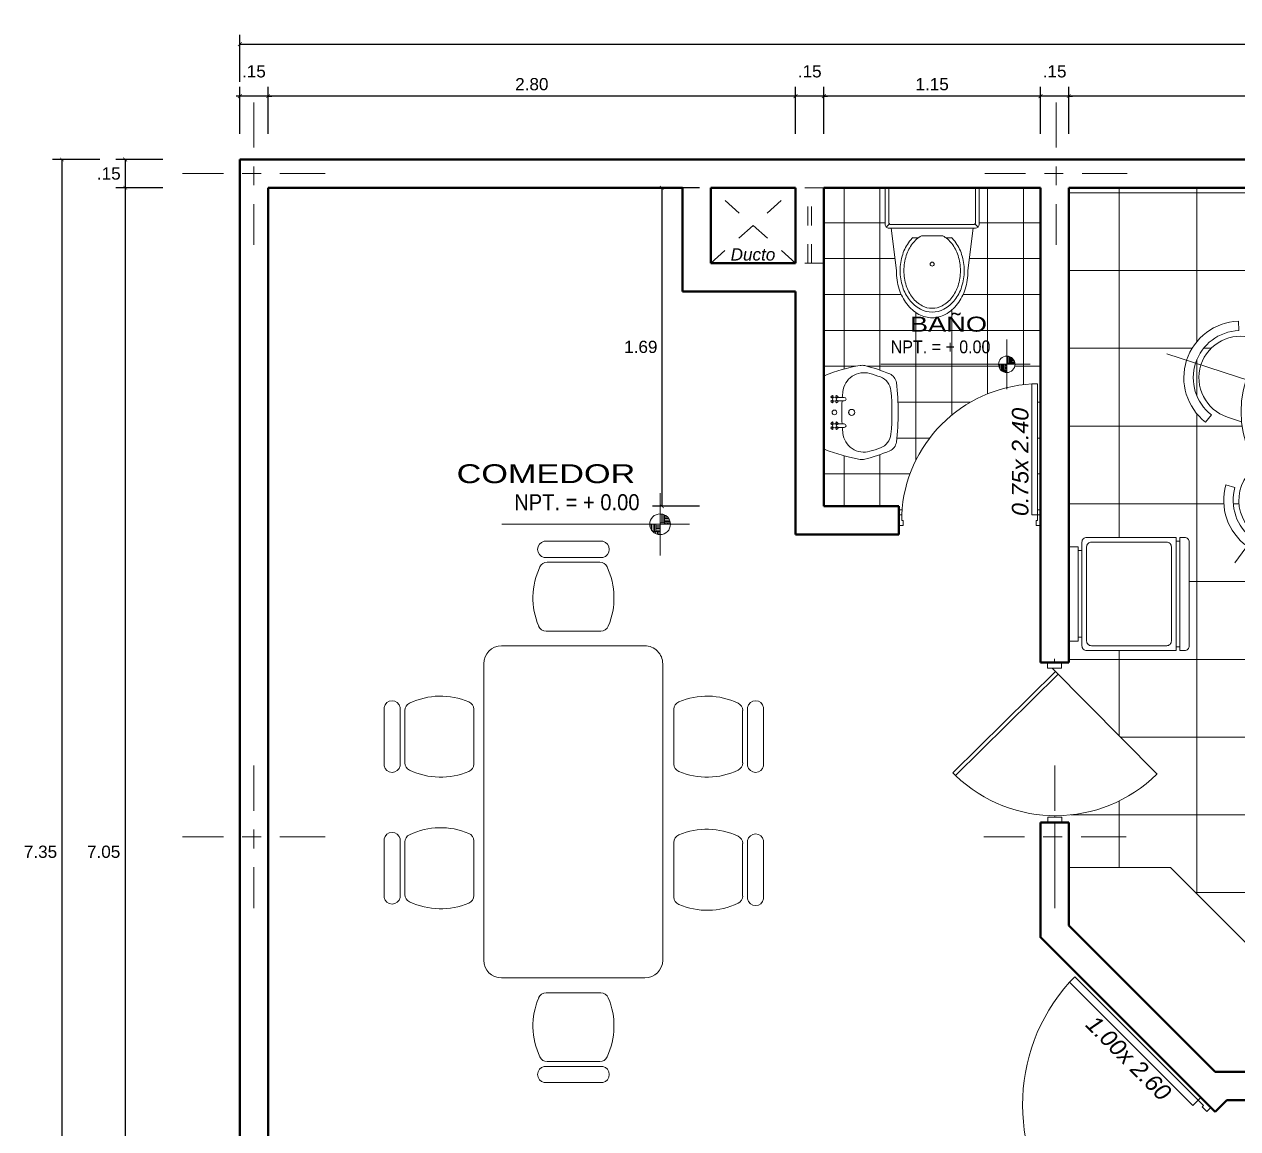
# Model space of a CAD drawing. Header units: millimetres. Extents: x 2033 to 2295, y 1536 to 1691.
# Drawn here: x 2077.12 to 2083.56, y 1559.92 to 1565.78 of the extents above; entities that cross this region are included whole.
import ezdxf

# ---------------------------------------------------------------- set-up
doc = ezdxf.new("R2010")
doc.units = ezdxf.units.MM
for name, pattern in [('ACAD_ISO02W100', [15, 12, -3]), ('ACAD_ISO10W100', [18, 12, -3, 0, -3]), ('HIDDEN2', [4.7625, 3.175, -1.5875])]:
    doc.linetypes.add(name, pattern=pattern)
doc.layers.get('Defpoints').update_dxf_attribs({"color": 164})
for name, color, linetype, lineweight in [('CARPINTERIA', 21, 'Continuous', 18), ('Muebles', 33, 'Continuous', 9), ('MUEBLES-PUERTAS', 21, 'Continuous', 9), ('muroalto', 12, 'Continuous', 50), ('PISOS', 252, 'Continuous', 0), ('PROYECCIONES', 127, 'HIDDEN2', 5), ('PYV', 30, 'Continuous', 13), ('SANITARIO', 161, 'Continuous', 5), ('TEXTOS', 7, 'Continuous', 5), ('texturasde piso', 252, 'Continuous', 0), ('UNO', 254, 'Continuous', 9), ('ventana-puerta', 2, 'Continuous', 5)]:
    doc.layers.add(name, color=color, linetype=linetype, lineweight=lineweight)
doc.layers.add('COTA', color=1, linetype='Continuous')
doc.styles.add('ARDELG', font='arial.ttf', dxfattribs={"width": 0.9, "height": 0.1})
doc.styles.add('ARIAL', font='arial.ttf', dxfattribs={"width": 1.3, "height": 0.1})
doc.styles.get("Standard").update_dxf_attribs({"font": 'arial.ttf'})
doc.dimstyles.new('Aritek', dxfattribs={"dimtxt": 0.065, "dimasz": 0.02, "dimexe": 0.05, "dimexo": 0.15, "dimgap": 0.03, "dimtad": 2, "dimtih": 1, "dimtoh": 1, "dimzin": 4, "dimdsep": 46, "dimtxsty": 'Standard', "dimblk": 'ARCHTICK', "dimcen": 0.1, "dimclrt": 7, "dimadec": 0, "dimazin": 0, "dimtfac": 1, "dimtmove": 2, "dimatfit": 1, "dimldrblk": 'DOTSMALL', "dimfxl": 0.2, "dimfxlon": 1, "dimarcsym": 0})

# ---------------------------------------------------------------- blocks, each defined once
blk = doc.blocks.new('puerta cocina')
at = {"layer": 'ventana-puerta', "lineweight": 9}
for p, q in [((0, -0.0375), (-0.02, -0.0375)), ((0.83, -0.0377), (0.8228, -0.0378)), ((0.86, -0.0375), (0.88, -0.0375))]:
    blk.add_line(p, q, dxfattribs=at)
at = {"layer": 'ventana-puerta', "lineweight": 9, "ltscale": 0.006}
blk.add_line((0.0311, -0.0261), (0.6016, -0.587), dxfattribs=at)
at = {"layer": 'ventana-puerta', "lineweight": 9}
for points in [[(0.6054, 0.4961), (0.5912, 0.5101), (0.0478, -0.0425), (0.0621, -0.0566), (0.6054, 0.4961)], [(0, -0.075), (0, 0), (0.03, 0), (0.03, -0.05), (0.03, -0.05), (0.03, -0.075)], [(0.86, -0.075), (0.86, 0), (0.83, 0), (0.83, -0.05), (0.83, -0.05), (0.83, -0.075)]]:
    blk.add_lwpolyline(points, close=True, dxfattribs=at)
blk.add_arc((0.0474, -0.0424), 0.7755, 315.50244, 43.97639, dxfattribs=at)
blk = doc.blocks.new('P')
at = {"linetype": 'Continuous'}
for p, q in [((0.06, 1), (0.02, 1)), ((0.02, 0.075), (0.02, 1)), ((0.06, 1), (0.06, 0.075)), ((0, 0), (0, 0.075)), ((0, 0.075), (0.02, 0.075)), ((0.06, 0.075), (0.02, 0.075)), ((0.02, 0.075), (0.02, 0.035)), ((0.98, 0.075), (0.98, 0.035)), ((1, 0.075), (0.98, 0.075)), ((1, 0), (1, 0.075)), ((0.03, 0), (0, 0)), ((0.02, 0.035), (0.03, 0.035)), ((0.03, 0.035), (0.03, 0)), ((0.97, 0.035), (0.97, 0)), ((0.98, 0.035), (0.97, 0.035)), ((0.97, 0), (1, 0))]:
    blk.add_line(p, q, dxfattribs=at)
blk.add_arc((0.0086, 0.0289), 0.9725, 2.71991, 86.96955, dxfattribs=at)
blk = doc.blocks.new('waterdwe')
at = {"layer": 'SANITARIO'}
for p, q in [((2478.0137, 1647.2625), (2478.0137, 1647.7625)), ((2478.0137, 1647.7625), (2478.2087, 1647.7625)), ((2478.2228, 1647.7566), (2478.2057, 1647.7396)), ((2478.0137, 1647.7425), (2478.1987, 1647.7425)), ((2478.2087, 1647.7325), (2478.2087, 1647.2925)), ((2478.2287, 1647.7425), (2478.2287, 1647.2825)), ((2478.2287, 1647.7306), (2478.4537, 1647.7025)), ((2478.2787, 1647.6153), (2478.2787, 1647.5843)), ((2478.2687, 1647.5687), (2478.2687, 1647.4563)), ((2478.2787, 1647.4407), (2478.2787, 1647.4097)), ((2478.2287, 1647.2944), (2478.4537, 1647.3225)), ((2478.1987, 1647.2825), (2478.0137, 1647.2825)), ((2478.2087, 1647.2625), (2478.0137, 1647.2625)), ((2478.2228, 1647.2684), (2478.2057, 1647.2854))]:
    blk.add_line(p, q, dxfattribs=at)
blk.add_circle((2478.4192, 1647.5125), 0.0107, dxfattribs=at)
for centre, radius, start, end in [((2478.2087, 1647.7425), 0.02, 360, 90), ((2478.1987, 1647.7325), 0.01, 360, 90), ((2478.4537, 1647.3987), 0.2838, 90, 107.74852), ((2478.4537, 1647.3746), 0.3279, 72.52588, 90), ((2478.4537, 1647.3987), 0.2838, 72.25148, 90), ((2478.475, 1647.4423), 0.257, 52.76517, 72.52588), ((2478.4084, 1647.49), 0.1604, 127.69424, 150.59746), ((2478.4084, 1647.49), 0.1804, 127.69424, 135.98708), ((2478.4358, 1647.4545), 0.2252, 107.74852, 127.69424), ((2478.4358, 1647.4545), 0.2052, 107.74852, 127.69424), ((2478.4537, 1647.3987), 0.2638, 90, 107.74852), ((2478.4537, 1647.3987), 0.2638, 72.25148, 90), ((2478.4715, 1647.4545), 0.2052, 52.30576, 72.25148), ((2478.4715, 1647.4545), 0.2252, 52.30576, 72.25148), ((2478.4989, 1647.49), 0.1604, 28.19314, 52.30576), ((2478.4989, 1647.49), 0.1804, 28.19314, 52.30576), ((2478.5076, 1647.4852), 0.203, 28.59117, 52.76517), ((2478.541, 1647.5125), 0.1127, 360, 28.19314), ((2478.541, 1647.5125), 0.1327, 360, 28.19314), ((2478.5577, 1647.5125), 0.146, 360, 28.59117), ((2478.541, 1647.5125), 0.1127, 331.80686, 360), ((2478.541, 1647.5125), 0.1327, 331.80686, 360), ((2478.5577, 1647.5125), 0.146, 331.40883, 360), ((2478.4084, 1647.535), 0.1604, 209.40254, 232.30576), ((2478.4989, 1647.535), 0.1604, 307.69424, 331.80686), ((2478.4989, 1647.535), 0.1804, 307.69424, 331.80686), ((2478.5076, 1647.5398), 0.203, 307.23483, 331.40883), ((2478.4084, 1647.535), 0.1804, 224.01292, 232.30576), ((2478.4358, 1647.5705), 0.2252, 232.30576, 252.25148), ((2478.4358, 1647.5705), 0.2052, 232.30576, 252.25148), ((2478.4537, 1647.6263), 0.2638, 252.25148, 270), ((2478.4537, 1647.6263), 0.2638, 270, 287.74852), ((2478.4715, 1647.5705), 0.2052, 287.74852, 307.69424), ((2478.4715, 1647.5705), 0.2252, 287.74852, 307.69424), ((2478.475, 1647.5827), 0.257, 287.47412, 307.23483), ((2478.1987, 1647.2925), 0.01, 270, 360), ((2478.4537, 1647.6263), 0.2838, 252.25148, 270), ((2478.4537, 1647.6263), 0.2838, 270, 287.74852), ((2478.4537, 1647.6504), 0.3279, 270, 287.47412), ((2478.2087, 1647.2825), 0.02, 270, 360)]:
    blk.add_arc(centre, radius, start, end, dxfattribs=at)
blk = doc.blocks.new('A$C493C44AB')
at = {"layer": 'SANITARIO'}
for p, q in [((0.17, 0.3198), (0.17, 0.2963)), ((0.1888, 0.2976), (0.1888, 0.3198)), ((0.3111, 0.3198), (0.3111, 0.2976)), ((0.3299, 0.2963), (0.3299, 0.3198))]:
    blk.add_line(p, q, dxfattribs=at)
for points in [[(0.4082, 0.0095, 0.268711), (0.4543, 0.0446, 0.03809), (0.4982, 0.177, 0.103744), (0.4991, 0.2022, 0.053168), (0.4461, 0.3892, 0.306147), (0.4382, 0.3945), (0.0617, 0.3945, 0.306147), (0.0539, 0.3892, 0.053168), (0.0008, 0.2022, 0.103744), (0.0018, 0.177, 0.03809), (0.0456, 0.0446, 0.268711), (0.0918, 0.0095, 0.062558)], [(0.174, 0.329), (0.1695, 0.3245, 0.056579), (0.1728, 0.3226), (0.1685, 0.3183, -0.141407), (0.1596, 0.3272), (0.1639, 0.3315, 0.056579), (0.1658, 0.3282), (0.1703, 0.3327, -0.274973), (0.1703, 0.3435), (0.1658, 0.348, 0.056579), (0.1639, 0.3447), (0.1596, 0.349, -0.141407), (0.1685, 0.3579), (0.1728, 0.3536, 0.056579), (0.1695, 0.3517), (0.174, 0.3472, -0.274973), (0.1848, 0.3472), (0.1894, 0.3517, 0.056579), (0.1861, 0.3536), (0.1904, 0.3579, -0.141407), (0.1992, 0.349), (0.1949, 0.3447, 0.056579), (0.193, 0.348), (0.1885, 0.3435, -0.274973), (0.1885, 0.3327), (0.193, 0.3282, 0.056579), (0.1949, 0.3315), (0.1992, 0.3272, -0.141407), (0.1904, 0.3183), (0.1861, 0.3226, 0.056579), (0.1894, 0.3245), (0.1848, 0.329, -0.274973)], [(0.3296, 0.3435), (0.3341, 0.348, -0.056579), (0.336, 0.3447), (0.3403, 0.349, 0.141407), (0.3314, 0.3579), (0.3271, 0.3536, -0.056579), (0.3304, 0.3517), (0.3259, 0.3472, 0.274973), (0.3151, 0.3472), (0.3106, 0.3517, -0.056579), (0.3139, 0.3536), (0.3096, 0.3579, 0.141407), (0.3007, 0.349), (0.305, 0.3447, -0.056579), (0.3069, 0.348), (0.3114, 0.3435, 0.274973), (0.3114, 0.3327), (0.3069, 0.3282, -0.056579), (0.305, 0.3315), (0.3007, 0.3272, 0.141407), (0.3096, 0.3183), (0.3139, 0.3226, -0.056579), (0.3106, 0.3245), (0.3151, 0.329, 0.274973), (0.3259, 0.329), (0.3304, 0.3245, -0.056579), (0.3271, 0.3226), (0.3314, 0.3183, 0.141407), (0.3403, 0.3272), (0.336, 0.3315, -0.056579), (0.3341, 0.3282), (0.3296, 0.3327, 0.274973)], [(0.3599, 0.2936, 0.007112), (0.3299, 0.2963), (0.3299, 0.2858, -1), (0.3111, 0.2858), (0.3111, 0.2976, 0.028913), (0.1888, 0.2976), (0.1888, 0.2858, -1), (0.17, 0.2858), (0.17, 0.2963, 0.007112), (0.1401, 0.2936, 0.468237), (0.0435, 0.1497, 0.016513), (0.0617, 0.0942, 0.289254), (0.1345, 0.0382, 0.0468), (0.3654, 0.0382, 0.289254), (0.4382, 0.0942, 0.016513), (0.4564, 0.1497, 0.468237)], [(0.2337, 0.2464, -1), (0.2662, 0.2464, -1)]]:
    blk.add_lwpolyline(points, format="xyb", close=True, dxfattribs=at)
blk.add_lwpolyline([(0.3111, 0.3333), (0.3111, 0.3324, 1)], format="xyb", dxfattribs=at)
for centre, radius in [((0.25, 0.3381), 0.0123), ((0.25, 0.2464), 0.0162)]:
    blk.add_circle(centre, radius, dxfattribs=at)
blk = doc.blocks.new('Refrigerador')
at = {"layer": 'MUEBLES-PUERTAS', "ltscale": 0.0035}
for points in [[(-0.3, 0.59), (-0.3, 0.615, -0.414214), (-0.275, 0.64), (0.275, 0.64, -0.414214), (0.3, 0.615), (0.3, 0.59)], [(-0.3, 0.57), (0.3, 0.57), (0.3, 0.095, -0.414214), (0.275, 0.07), (-0.275, 0.07, -0.414214), (-0.3, 0.095)]]:
    blk.add_lwpolyline(points, format="xyb", close=True, dxfattribs=at)
at = {"layer": 'UNO', "ltscale": 0.0035}
for p, q in [((-0.28, 0.57), (-0.28, 0.59)), ((0.28, 0.57), (0.28, 0.59)), ((-0.23, 0.05), (-0.23, 0.07)), ((0.23, 0.05), (0.23, 0.07))]:
    blk.add_line(p, q, dxfattribs=at)
blk.add_lwpolyline([(-0.25, 0.545), (0.25, 0.545, -0.414214), (0.275, 0.52), (0.275, 0.12, -0.414214), (0.25, 0.095), (-0.25, 0.095, -0.414214), (-0.275, 0.12), (-0.275, 0.52, -0.414214)], format="xyb", close=True, dxfattribs=at)
blk.add_lwpolyline([(-0.25, 0.05), (-0.25, 0), (0.25, 0), (0.25, 0.05)], close=True, dxfattribs=at)
blk = doc.blocks.new('Ref G Planta')
at = {"layer": 'MUEBLES-PUERTAS', "ltscale": 0.0035, "rotation": 180}
blk.add_blockref('Refrigerador', (0, -0.025), dxfattribs=at)
blk = doc.blocks.new('mesaa')
at = {"layer": 'Muebles', "lineweight": 0}
for p, q in [((4594.7062, 562.2277), (4594.3958, 562.2277)), ((4595.4128, 562.2277), (4595.1024, 562.2277)), ((4594.7062, 562.1422), (4594.3958, 562.1422)), ((4594.6904, 562.1165), (4594.4116, 562.1165)), ((4595.4128, 562.1422), (4595.1024, 562.1422)), ((4595.397, 562.1165), (4595.1182, 562.1165)), ((4594.6964, 561.7515), (4594.4056, 561.7515)), ((4595.403, 561.7515), (4595.1121, 561.7515)), ((4595.6443, 561.6921), (4594.0715, 561.6921)), ((4593.9765, 560.8371), (4593.9765, 561.5971)), ((4595.7393, 560.8371), (4595.7393, 561.5971)), ((4593.4215, 561.0633), (4593.4215, 561.3737)), ((4593.507, 561.0633), (4593.507, 561.3737)), ((4593.5326, 561.0791), (4593.5326, 561.3579)), ((4593.8976, 561.073), (4593.8976, 561.3639)), ((4595.8182, 561.073), (4595.8182, 561.3639)), ((4596.1832, 561.0791), (4596.1832, 561.3579)), ((4596.2088, 561.0633), (4596.2088, 561.3737)), ((4596.2943, 561.0633), (4596.2943, 561.3737)), ((4594.0715, 560.7421), (4595.6443, 560.7421)), ((4594.7044, 560.6891), (4594.4136, 560.6891)), ((4595.403, 560.6891), (4595.1121, 560.6891)), ((4594.6984, 560.3241), (4594.4196, 560.3241)), ((4595.397, 560.3241), (4595.1182, 560.3241)), ((4594.7142, 560.2984), (4594.4038, 560.2984)), ((4595.4128, 560.2984), (4595.1024, 560.2984)), ((4594.7142, 560.2129), (4594.4038, 560.2129)), ((4595.4128, 560.2129), (4595.1024, 560.2129))]:
    blk.add_line(p, q, dxfattribs=at)
for centre, radius, start, end in [((4594.4043, 562.1849), 0.0436, 101.30993, 258.69007), ((4594.6977, 562.1849), 0.0436, 281.30993, 78.69007), ((4595.1109, 562.1849), 0.0436, 101.30993, 258.69007), ((4595.4043, 562.1849), 0.0436, 281.30993, 78.69007), ((4594.4116, 562.0738), 0.0428, 90, 154.6217), ((4594.6904, 562.0738), 0.0428, 25.3783, 90), ((4595.1182, 562.0738), 0.0428, 90, 154.6217), ((4595.397, 562.0738), 0.0428, 25.3783, 90), ((4594.7204, 561.9273), 0.3845, 154.6217, 202.90241), ((4594.3816, 561.9273), 0.3845, 337.09759, 25.3783), ((4595.427, 561.9273), 0.3845, 154.6217, 202.90241), ((4595.0882, 561.9273), 0.3845, 337.09759, 25.3783), ((4594.4056, 561.7943), 0.0428, 202.90241, 270), ((4594.6964, 561.7943), 0.0428, 270, 337.09759), ((4595.1121, 561.7943), 0.0428, 202.90241, 270), ((4595.403, 561.7943), 0.0428, 270, 337.09759), ((4594.0715, 561.5971), 0.095, 90, 180), ((4595.6443, 561.5971), 0.095, 0, 90), ((4593.4642, 561.3651), 0.0436, 11.30993, 168.69007), ((4593.7219, 561.0491), 0.3845, 67.09759, 115.3783), ((4593.8549, 561.3639), 0.0428, 0, 67.09759), ((4595.8609, 561.3639), 0.0428, 112.90241, 180), ((4595.9939, 561.0491), 0.3845, 64.6217, 112.90241), ((4596.2516, 561.3651), 0.0436, 11.30993, 168.69007), ((4593.5754, 561.3579), 0.0428, 115.3783, 180), ((4596.1404, 561.3579), 0.0428, 0, 64.6217), ((4593.5754, 561.0791), 0.0428, 180, 244.6217), ((4596.1404, 561.0791), 0.0428, 295.3783, 0), ((4593.4642, 561.0718), 0.0436, 191.30993, 348.69007), ((4593.7219, 561.3879), 0.3845, 244.6217, 292.90241), ((4593.8549, 561.073), 0.0428, 292.90241, 0), ((4595.8609, 561.073), 0.0428, 180, 247.09759), ((4595.9939, 561.3879), 0.3845, 247.09759, 295.3783), ((4596.2516, 561.0718), 0.0436, 191.30993, 348.69007), ((4594.0715, 560.8371), 0.095, 180, 270), ((4595.6443, 560.8371), 0.095, 270, 0), ((4594.7284, 560.5133), 0.3845, 157.09759, 205.3783), ((4594.4136, 560.6463), 0.0428, 90, 157.09759), ((4594.7044, 560.6463), 0.0428, 22.90241, 90), ((4594.3896, 560.5133), 0.3845, 334.6217, 22.90241), ((4595.427, 560.5133), 0.3845, 157.09759, 205.3783), ((4595.1121, 560.6463), 0.0428, 90, 157.09759), ((4595.403, 560.6463), 0.0428, 22.90241, 90), ((4595.0882, 560.5133), 0.3845, 334.6217, 22.90241), ((4594.4196, 560.3668), 0.0428, 205.3783, 270), ((4594.6984, 560.3668), 0.0428, 270, 334.6217), ((4595.1182, 560.3668), 0.0428, 205.3783, 270), ((4595.397, 560.3668), 0.0428, 270, 334.6217), ((4594.4123, 560.2557), 0.0436, 101.30993, 258.69007), ((4594.7057, 560.2557), 0.0436, 281.30993, 78.69007), ((4595.1109, 560.2557), 0.0436, 101.30993, 258.69007), ((4595.4043, 560.2557), 0.0436, 281.30993, 78.69007)]:
    blk.add_arc(centre, radius, start, end, dxfattribs=at)
blk = doc.blocks.new('A$C01EB6467')
at = {"layer": 'Muebles'}
for p, q in [((0, 0.9929), (0, 0.3974)), ((-0.2349, 0.6679), (-0.2819, 0.685)), ((0.2819, 0.685), (0.2349, 0.6679)), ((-0.22, 0.5041), (-0.22, 0.5824)), ((0.22, 0.5824), (0.22, 0.5041)), ((-0.5643, 0.4798), (-0.5626, 0.4298)), ((0.5626, 0.4298), (0.5643, 0.4798)), ((-0.4859, 0.3892), (-0.4114, 0.365)), ((0.4114, 0.365), (0.4859, 0.3892)), ((-0.9443, 0.3068), (-0.3779, 0.1228)), ((0.9443, 0.3068), (0.3779, 0.1228)), ((-0.7078, -0.017), (-0.7386, -0.0564)), ((-0.5474, -0.0535), (-0.6218, -0.0293)), ((0.6218, -0.0293), (0.5474, -0.0535)), ((0.7386, -0.0564), (0.7078, -0.017)), ((-0.5836, -0.8033), (-0.2336, -0.3215)), ((-0.5203, -0.3418), (-0.4743, -0.2785)), ((0.5836, -0.8033), (0.2336, -0.3215)), ((0.4743, -0.2785), (0.5203, -0.3418)), ((-0.6307, -0.3885), (-0.5826, -0.4022)), ((0.5826, -0.4022), (0.6307, -0.3885)), ((-0.1183, -0.5371), (-0.1643, -0.6005)), ((0.1643, -0.6005), (0.1183, -0.5371)), ((-0.2025, -0.6784), (-0.1745, -0.7199)), ((0.1745, -0.7199), (0.2025, -0.6784))]:
    blk.add_line(p, q, dxfattribs=at)
blk.add_circle((0, 0), 0.55, dxfattribs=at)
for centre, radius, start, end in [((0, 0.5824), 0.3, 20, 160), ((0, 0.5824), 0.25, 20, 160), ((0, 0.5824), 0.22, 0, 180), ((-0.5539, 0.18), 0.3, 92, 232), ((0.5539, 0.18), 0.3, 308, 88), ((-0.5539, 0.18), 0.25, 92, 232), ((-0.5539, 0.18), 0.22, 72, 252), ((0.5539, 0.18), 0.22, 288, 108), ((0.5539, 0.18), 0.25, 308, 88), ((-0.3423, -0.4711), 0.22, 144, 324), ((0.3423, -0.4711), 0.22, 216, 36), ((-0.3423, -0.4711), 0.3, 164, 304), ((-0.3423, -0.4711), 0.25, 164, 304), ((0.3423, -0.4711), 0.3, 236, 16), ((0.3423, -0.4711), 0.25, 236, 16)]:
    blk.add_arc(centre, radius, start, end, dxfattribs=at)
blk = doc.blocks.new('_ArchTick')
at = {"color": 0, "linetype": 'ByBlock', "const_width": 0.15}
blk.add_lwpolyline([(-0.5, -0.5), (0.5, 0.5)], dxfattribs=at)
blk = doc.blocks.new('*D325')
at = {"layer": 'Defpoints', "color": 0, "linetype": 'Continuous', "transparency": 16777216}
for p in [(2082.6633, 1565.3962), (2082.6633, 1564.7691), (2085.6383, 1564.7691)]:
    blk.add_point(p, dxfattribs=at)
at = {"layer": 'UNO', "color": 0, "linetype": 'Continuous', "lineweight": -2, "transparency": 16777216}
for p, q in [((2082.6633, 1565.1962), (2082.6633, 1565.4462)), ((2085.6383, 1565.1962), (2085.6383, 1565.4462)), ((2085.6383, 1565.3962), (2082.6633, 1565.3962))]:
    blk.add_line(p, q, dxfattribs=at)
at = {"layer": 'UNO', "color": 0, "linetype": 'Continuous', "lineweight": -2, "transparency": 16777216, "xscale": 0.02, "yscale": 0.02, "zscale": 0.02}
for p, rotation in [((2082.6633, 1565.3962), 180.0000000000127), ((2085.6383, 1565.3962), 1.270983318590879e-11)]:
    blk.add_blockref('_ArchTick', p, dxfattribs=dict(at, rotation=rotation))
at = {"layer": 'UNO', "color": 7, "linetype": 'Continuous', "transparency": 16777216, "insert": (2084.1508, 1565.4594), "char_height": 0.065, "attachment_point": 5}
blk.add_mtext('2.98', dxfattribs=at)
blk = doc.blocks.new('_DotSmall')
at = {"color": 0, "linetype": 'ByBlock', "const_width": 0.5}
blk.add_lwpolyline([(-0.0625, 0, 1), (0.0625, 0, 1)], format="xyb", close=True, dxfattribs=at)
blk = doc.blocks.new('*D326')
at = {"layer": 'Defpoints', "color": 0, "linetype": 'Continuous', "transparency": 16777216}
for p in [(2082.5133, 1565.3962), (2082.5133, 1564.7691), (2082.6633, 1564.7691)]:
    blk.add_point(p, dxfattribs=at)
at = {"layer": 'UNO', "color": 0, "linetype": 'Continuous', "lineweight": -2, "transparency": 16777216}
for p, q in [((2082.5133, 1565.1962), (2082.5133, 1565.4462)), ((2082.6633, 1565.1962), (2082.6633, 1565.4462)), ((2082.5133, 1565.3962), (2082.4933, 1565.3962)), ((2082.6633, 1565.3962), (2082.5133, 1565.3962)), ((2082.6633, 1565.3962), (2082.6833, 1565.3962))]:
    blk.add_line(p, q, dxfattribs=at)
at = {"layer": 'UNO', "color": 0, "linetype": 'Continuous', "lineweight": -2, "transparency": 16777216, "xscale": 0.02, "yscale": 0.02, "zscale": 0.02}
for p, rotation in [((2082.5133, 1565.3962), 1.272221872585407e-11), ((2082.6633, 1565.3962), 180.0000000000127)]:
    blk.add_blockref('_ArchTick', p, dxfattribs=dict(at, rotation=rotation))
at = {"layer": 'UNO', "color": 7, "linetype": 'Continuous', "transparency": 16777216, "insert": (2082.5883, 1565.5276), "char_height": 0.065, "attachment_point": 5}
blk.add_mtext('.15', dxfattribs=at)
blk = doc.blocks.new('*D327')
at = {"layer": 'Defpoints', "color": 0, "linetype": 'Continuous', "transparency": 16777216}
for p in [(2081.3633, 1565.3962), (2081.3633, 1564.7691), (2082.5133, 1564.7691)]:
    blk.add_point(p, dxfattribs=at)
at = {"layer": 'UNO', "color": 0, "linetype": 'Continuous', "lineweight": -2, "transparency": 16777216}
for p, q in [((2081.3633, 1565.1962), (2081.3633, 1565.4462)), ((2082.5133, 1565.1962), (2082.5133, 1565.4462)), ((2082.5133, 1565.3962), (2081.3633, 1565.3962))]:
    blk.add_line(p, q, dxfattribs=at)
at = {"layer": 'UNO', "color": 0, "linetype": 'Continuous', "lineweight": -2, "transparency": 16777216, "xscale": 0.02, "yscale": 0.02, "zscale": 0.02}
for p, rotation in [((2081.3633, 1565.3962), 180.0000000000127), ((2082.5133, 1565.3962), 1.270983318590879e-11)]:
    blk.add_blockref('_ArchTick', p, dxfattribs=dict(at, rotation=rotation))
at = {"layer": 'UNO', "color": 7, "linetype": 'Continuous', "transparency": 16777216, "insert": (2081.9383, 1565.4594), "char_height": 0.065, "attachment_point": 5}
blk.add_mtext('1.15', dxfattribs=at)
blk = doc.blocks.new('*D328')
at = {"layer": 'Defpoints', "color": 0, "linetype": 'Continuous', "transparency": 16777216}
for p in [(2081.2133, 1565.3962), (2081.2133, 1564.7691), (2081.3633, 1564.7691)]:
    blk.add_point(p, dxfattribs=at)
at = {"layer": 'UNO', "color": 0, "linetype": 'Continuous', "lineweight": -2, "transparency": 16777216}
for p, q in [((2081.2133, 1565.1962), (2081.2133, 1565.4462)), ((2081.3633, 1565.1962), (2081.3633, 1565.4462)), ((2081.2133, 1565.3962), (2081.1933, 1565.3962)), ((2081.3633, 1565.3962), (2081.2133, 1565.3962)), ((2081.3633, 1565.3962), (2081.3833, 1565.3962))]:
    blk.add_line(p, q, dxfattribs=at)
at = {"layer": 'UNO', "color": 0, "linetype": 'Continuous', "lineweight": -2, "transparency": 16777216, "xscale": 0.02, "yscale": 0.02, "zscale": 0.02}
for p, rotation in [((2081.2133, 1565.3962), 1.272221872585407e-11), ((2081.3633, 1565.3962), 180.0000000000127)]:
    blk.add_blockref('_ArchTick', p, dxfattribs=dict(at, rotation=rotation))
at = {"layer": 'UNO', "color": 7, "linetype": 'Continuous', "transparency": 16777216, "insert": (2081.2883, 1565.5276), "char_height": 0.065, "attachment_point": 5}
blk.add_mtext('.15', dxfattribs=at)
blk = doc.blocks.new('*D329')
at = {"layer": 'Defpoints', "color": 0, "linetype": 'Continuous', "transparency": 16777216}
for p in [(2078.4133, 1565.3962), (2078.4133, 1564.7691), (2081.2133, 1564.7691)]:
    blk.add_point(p, dxfattribs=at)
at = {"layer": 'UNO', "color": 0, "linetype": 'Continuous', "lineweight": -2, "transparency": 16777216}
for p, q in [((2078.4133, 1565.1962), (2078.4133, 1565.4462)), ((2081.2133, 1565.1962), (2081.2133, 1565.4462)), ((2081.2133, 1565.3962), (2078.4133, 1565.3962))]:
    blk.add_line(p, q, dxfattribs=at)
at = {"layer": 'UNO', "color": 0, "linetype": 'Continuous', "lineweight": -2, "transparency": 16777216, "xscale": 0.02, "yscale": 0.02, "zscale": 0.02}
for p, rotation in [((2078.4133, 1565.3962), 180.0000000000127), ((2081.2133, 1565.3962), 1.270983318590879e-11)]:
    blk.add_blockref('_ArchTick', p, dxfattribs=dict(at, rotation=rotation))
at = {"layer": 'UNO', "color": 7, "linetype": 'Continuous', "transparency": 16777216, "insert": (2079.8133, 1565.4594), "char_height": 0.065, "attachment_point": 5}
blk.add_mtext('2.80', dxfattribs=at)
blk = doc.blocks.new('*D330')
at = {"layer": 'Defpoints', "color": 0, "linetype": 'Continuous', "transparency": 16777216}
for p in [(2078.2633, 1565.3962), (2078.2633, 1564.9191), (2078.4133, 1564.7691)]:
    blk.add_point(p, dxfattribs=at)
at = {"layer": 'UNO', "color": 0, "linetype": 'Continuous', "lineweight": -2, "transparency": 16777216}
for p, q in [((2078.2633, 1565.1962), (2078.2633, 1565.4462)), ((2078.4133, 1565.1962), (2078.4133, 1565.4462)), ((2078.2633, 1565.3962), (2078.2433, 1565.3962)), ((2078.4133, 1565.3962), (2078.2633, 1565.3962)), ((2078.4133, 1565.3962), (2078.4333, 1565.3962))]:
    blk.add_line(p, q, dxfattribs=at)
at = {"layer": 'UNO', "color": 0, "linetype": 'Continuous', "lineweight": -2, "transparency": 16777216, "xscale": 0.02, "yscale": 0.02, "zscale": 0.02}
for p, rotation in [((2078.2633, 1565.3962), 1.272221872585407e-11), ((2078.4133, 1565.3962), 180.0000000000127)]:
    blk.add_blockref('_ArchTick', p, dxfattribs=dict(at, rotation=rotation))
at = {"layer": 'UNO', "color": 7, "linetype": 'Continuous', "transparency": 16777216, "insert": (2078.3383, 1565.5276), "char_height": 0.065, "attachment_point": 5}
blk.add_mtext('.15', dxfattribs=at)
blk = doc.blocks.new('*D332')
at = {"layer": 'Defpoints', "color": 0, "linetype": 'Continuous', "transparency": 16777216}
for p in [(2078.2633, 1565.06), (2077.655, 1564.91), (2078.4133, 1564.91)]:
    blk.add_point(p, dxfattribs=at)
at = {"layer": 'UNO', "color": 0, "linetype": 'Continuous', "lineweight": -2, "transparency": 16777216}
for p, q in [((2077.855, 1565.06), (2077.605, 1565.06)), ((2077.655, 1565.06), (2077.655, 1564.91)), ((2077.855, 1564.91), (2077.605, 1564.91))]:
    blk.add_line(p, q, dxfattribs=at)
at = {"layer": 'UNO', "color": 0, "linetype": 'Continuous', "lineweight": -2, "transparency": 16777216, "xscale": 0.02, "yscale": 0.02, "zscale": 0.02}
for p, rotation in [((2077.655, 1565.06), 90), ((2077.655, 1564.91), 270)]:
    blk.add_blockref('_ArchTick', p, dxfattribs=dict(at, rotation=rotation))
at = {"layer": 'UNO', "color": 7, "linetype": 'Continuous', "transparency": 16777216, "insert": (2077.5678, 1564.985), "char_height": 0.065, "attachment_point": 5}
blk.add_mtext('.15', dxfattribs=at)
blk = doc.blocks.new('*D333')
at = {"layer": 'Defpoints', "color": 0, "linetype": 'Continuous', "transparency": 16777216}
for p in [(2078.4133, 1564.91), (2077.655, 1557.86), (2078.4133, 1557.86)]:
    blk.add_point(p, dxfattribs=at)
at = {"layer": 'UNO', "color": 0, "linetype": 'Continuous', "lineweight": -2, "transparency": 16777216}
for p, q in [((2077.855, 1564.91), (2077.605, 1564.91)), ((2077.655, 1564.91), (2077.655, 1557.86)), ((2077.855, 1557.86), (2077.605, 1557.86))]:
    blk.add_line(p, q, dxfattribs=at)
at = {"layer": 'UNO', "color": 0, "linetype": 'Continuous', "lineweight": -2, "transparency": 16777216, "xscale": 0.02, "yscale": 0.02, "zscale": 0.02}
for p, rotation in [((2077.655, 1564.91), 90), ((2077.655, 1557.86), 270)]:
    blk.add_blockref('_ArchTick', p, dxfattribs=dict(at, rotation=rotation))
at = {"layer": 'UNO', "color": 7, "linetype": 'Continuous', "transparency": 16777216, "insert": (2077.5406, 1561.385), "char_height": 0.065, "attachment_point": 5}
blk.add_mtext('7.05', dxfattribs=at)
blk = doc.blocks.new('*D331')
at = {"layer": 'Defpoints', "color": 0, "linetype": 'Continuous', "transparency": 16777216}
for p in [(2081.1124, 1564.91), (2080.5033, 1563.22), (2081.1124, 1563.22)]:
    blk.add_point(p, dxfattribs=at)
at = {"layer": 'PISOS', "color": 0, "linetype": 'Continuous', "lineweight": -2, "transparency": 16777216}
for p, q in [((2080.7033, 1564.91), (2080.4533, 1564.91)), ((2080.5033, 1564.91), (2080.5033, 1563.22)), ((2080.7033, 1563.22), (2080.4533, 1563.22))]:
    blk.add_line(p, q, dxfattribs=at)
at = {"layer": 'PISOS', "color": 0, "linetype": 'Continuous', "lineweight": -2, "transparency": 16777216, "xscale": 0.02, "yscale": 0.02, "zscale": 0.02}
for p, rotation in [((2080.5033, 1564.91), 90), ((2080.5033, 1563.22), 270)]:
    blk.add_blockref('_ArchTick', p, dxfattribs=dict(at, rotation=rotation))
at = {"layer": 'PISOS', "color": 7, "linetype": 'Continuous', "transparency": 16777216, "insert": (2080.3919, 1564.065), "char_height": 0.065, "attachment_point": 5}
blk.add_mtext('1.69', dxfattribs=at)
blk = doc.blocks.new('*D340')
at = {"layer": 'Defpoints', "color": 0, "linetype": 'Continuous', "transparency": 16777216}
for p in [(2077.3198, 1565.06), (2078.2633, 1565.06), (2078.2633, 1557.71)]:
    blk.add_point(p, dxfattribs=at)
at = {"layer": 'UNO', "color": 0, "linetype": 'Continuous', "lineweight": -2, "transparency": 16777216}
for p, q in [((2077.5198, 1565.06), (2077.2698, 1565.06)), ((2077.3198, 1557.71), (2077.3198, 1565.06)), ((2077.5198, 1557.71), (2077.2698, 1557.71))]:
    blk.add_line(p, q, dxfattribs=at)
at = {"layer": 'UNO', "color": 0, "linetype": 'Continuous', "lineweight": -2, "transparency": 16777216, "xscale": 0.02, "yscale": 0.02, "zscale": 0.02}
for p, rotation in [((2077.3198, 1565.06), 90), ((2077.3198, 1557.71), 270)]:
    blk.add_blockref('_ArchTick', p, dxfattribs=dict(at, rotation=rotation))
at = {"layer": 'UNO', "color": 7, "linetype": 'Continuous', "transparency": 16777216, "insert": (2077.2054, 1561.385), "char_height": 0.065, "attachment_point": 5}
blk.add_mtext('7.35', dxfattribs=at)
blk = doc.blocks.new('*D341')
at = {"layer": 'Defpoints', "color": 0, "linetype": 'Continuous', "transparency": 16777216}
for p in [(2093.2633, 1565.6719), (2078.2633, 1565.06), (2093.2633, 1565.06)]:
    blk.add_point(p, dxfattribs=at)
at = {"layer": 'UNO', "color": 0, "linetype": 'Continuous', "lineweight": -2, "transparency": 16777216}
for p, q in [((2078.2633, 1565.4719), (2078.2633, 1565.7219)), ((2093.2633, 1565.4719), (2093.2633, 1565.7219)), ((2078.2633, 1565.6719), (2093.2633, 1565.6719))]:
    blk.add_line(p, q, dxfattribs=at)
at = {"layer": 'UNO', "color": 0, "linetype": 'Continuous', "lineweight": -2, "transparency": 16777216, "xscale": 0.02, "yscale": 0.02, "zscale": 0.02, "rotation": 180}
blk.add_blockref('_ArchTick', (2078.2633, 1565.6719), dxfattribs=at)
at = {"layer": 'UNO', "color": 0, "linetype": 'Continuous', "lineweight": -2, "transparency": 16777216, "xscale": 0.02, "yscale": 0.02, "zscale": 0.02}
blk.add_blockref('_ArchTick', (2093.2633, 1565.6719), dxfattribs=at)
at = {"layer": 'UNO', "color": 7, "linetype": 'Continuous', "transparency": 16777216, "insert": (2085.7633, 1565.7351), "char_height": 0.065, "attachment_point": 5}
blk.add_mtext('15.00', dxfattribs=at)

msp = doc.modelspace()

# ---------------------------------------------------------------- hatches: boundary and pattern name
at = {"layer": 'PISOS', "linetype": 'Continuous'}
h = msp.add_hatch(dxfattribs=at)
h.set_pattern_fill('NET', color=256, scale=0.13)
h.set_pattern_definition([(0, (-16.3156, -19.66427), (0, 0.41275), []), (90, (-16.3156, -19.66427), (-0.41275, 3e-17), [])])
h.paths.add_polyline_path([(2085.0383, 1562.8635), (2085.6383, 1562.8635), (2085.6383, 1564.91), (2082.6633, 1564.91), (2082.6633, 1563.0039), (2082.7133, 1563.0039), (2082.7133, 1562.9839), (2082.7333, 1562.9839), (2082.7333, 1563.0289, -0.414214), (2082.7583, 1563.0539), (2083.2333, 1563.0539), (2083.2333, 1563.0339), (2083.2533, 1563.0339), (2083.2533, 1563.0539), (2083.2783, 1563.0539, -0.414214), (2083.3033, 1563.0289), (2083.3033, 1562.4789, -0.414214), (2083.2783, 1562.4539), (2083.2533, 1562.4539), (2083.2533, 1562.4739), (2083.2333, 1562.4739), (2083.2333, 1562.4539), (2082.7583, 1562.4539, -0.414214), (2082.7333, 1562.4789), (2082.7333, 1562.5239), (2082.7133, 1562.5239), (2082.7133, 1562.5039), (2082.6633, 1562.5039), (2082.6633, 1562.3895), (2082.6253, 1562.3895), (2082.6254, 1562.3599), (2082.6007, 1562.3599), (2082.576, 1562.3598), (2083.1312, 1561.7974, -0.196634), (2082.5948, 1561.5767), (2082.6023, 1561.5697), (2082.627, 1561.5697), (2082.6271, 1561.54), (2082.6633, 1561.54), (2082.6633, 1561.3024), (2083.2034, 1561.3024), (2083.6887, 1560.817), (2085.0383, 1560.817), (2085.0383, 1561.5385), (2085.6383, 1561.5385), (2085.6383, 1562.1385), (2085.0383, 1562.1385)])
h.paths.add_polyline_path([(2084.56, 1562.6003, -1), (2084.67, 1562.6003, -1)], flags=16)
h.paths.add_polyline_path([(2084.5871, 1561.4807, -1), (2084.4771, 1561.4807, -1)], flags=16)
h.paths.add_polyline_path([(2084.3027, 1563.0018), (2084.3307, 1563.0433, 0.315299), (2084.6174, 1563.0483), (2084.5998, 1563.0725, -0.414214), (2084.2925, 1563.1212), (2084.2465, 1563.1845, -0.108827), (2084.0099, 1563.1845), (2083.9639, 1563.1212, -0.414214), (2083.6566, 1563.0725), (2083.6389, 1563.0483, 0.315299), (2083.9257, 1563.0433), (2083.9536, 1563.0018, -0.700208), (2083.4975, 1563.3332), (2083.5456, 1563.3194, 0.315299), (2083.6389, 1563.0483), (2083.6566, 1563.0725, -0.414214), (2083.6079, 1563.3798), (2083.6539, 1563.4432, -0.108827), (2083.5808, 1563.6682), (2083.5063, 1563.6924, -0.414214), (2083.3651, 1563.9696), (2083.3366, 1563.9789, 0.315299), (2083.4204, 1563.7046), (2083.3896, 1563.6652, -0.700208), (2083.5638, 1564.2014), (2083.5656, 1564.1515, 0.315299), (2083.3366, 1563.9789), (2083.3651, 1563.9696, -0.414214), (2083.6423, 1564.1109), (2083.7168, 1564.0867, -0.108827), (2083.9082, 1564.2258), (2083.9082, 1564.304, -0.414214), (2084.1282, 1564.524), (2084.1282, 1564.554, 0.315299), (2083.8933, 1564.3895), (2083.8463, 1564.4066, -0.700208), (2084.4101, 1564.4066), (2084.3631, 1564.3895, 0.315299), (2084.1282, 1564.554), (2084.1282, 1564.524, -0.414214), (2084.3482, 1564.304), (2084.3482, 1564.2258, -0.108827), (2084.5396, 1564.0867), (2084.6141, 1564.1109, -0.414214), (2084.8913, 1563.9696), (2084.9198, 1563.9789, 0.315299), (2084.6908, 1564.1515), (2084.6925, 1564.2014, -0.700208), (2084.8667, 1563.6652), (2084.836, 1563.7046, 0.315299), (2084.9198, 1563.9789), (2084.8913, 1563.9696, -0.414214), (2084.75, 1563.6924), (2084.6756, 1563.6682, -0.108827), (2084.6025, 1563.4432), (2084.6485, 1563.3798, -0.414214), (2084.5998, 1563.0725), (2084.6174, 1563.0483, 0.315299), (2084.7108, 1563.3194), (2084.7589, 1563.3332, -0.700208)], flags=16)
h.paths.add_polyline_path([(2085.0424, 1562.0861), (2085.0656, 1562.0861), (2085.0659, 1561.5834), (2085.0426, 1561.5834)], flags=16)
h.paths.add_polyline_path([(2085.0796, 1562.0675, -0.414214), (2085.1261, 1562.114), (2085.5171, 1562.1142, -0.414214), (2085.5637, 1562.0677), (2085.5639, 1561.6023, -0.414214), (2085.5174, 1561.5557), (2085.1264, 1561.5555, -0.414214), (2085.0799, 1561.602)], flags=16)
h.paths.add_polyline_path([(2085.2519, 1561.9744, -1), (2085.1122, 1561.9744, -1)], flags=0)
h.paths.add_polyline_path([(2085.2333, 1561.9744, -1), (2085.1309, 1561.9744, -1)], flags=0)
h.paths.add_polyline_path([(2085.2146, 1561.9744, -1), (2085.1495, 1561.9744, -1)], flags=0)
h.paths.add_polyline_path([(2085.2753, 1561.6952, -1), (2085.0891, 1561.6952, -1)], flags=0)
h.paths.add_polyline_path([(2085.2567, 1561.6952, -1), (2085.1077, 1561.6952, -1)], flags=0)
h.paths.add_polyline_path([(2085.2381, 1561.6952, -1), (2085.1264, 1561.6952, -1)], flags=0)
h.paths.add_polyline_path([(2085.5544, 1561.9746, -1), (2085.3682, 1561.9746, -1)], flags=0)
h.paths.add_polyline_path([(2085.5358, 1561.9746, -1), (2085.3869, 1561.9746, -1)], flags=0)
h.paths.add_polyline_path([(2085.5172, 1561.9746, -1), (2085.4055, 1561.9746, -1)], flags=0)
h.paths.add_polyline_path([(2085.5313, 1561.6953, -1), (2085.3917, 1561.6953, -1)], flags=0)
h.paths.add_polyline_path([(2085.5127, 1561.6953, -1), (2085.4103, 1561.6953, -1)], flags=0)
h.paths.add_polyline_path([(2085.4941, 1561.6953, -1), (2085.4289, 1561.6953, -1)], flags=0)
h.paths.add_polyline_path([(2085.5776, 1562.1143), (2085.6009, 1562.1143), (2085.6012, 1561.5557), (2085.5779, 1561.5557)], flags=16)
h.paths.add_polyline_path([(2083.8242, 1562.6279), (2084.5321, 1562.6279), (2084.5321, 1562.803), (2083.8242, 1562.803)], flags=24)
h.paths.add_polyline_path([(2083.8406, 1562.7622), (2084.5163, 1562.7622), (2084.5163, 1562.9683), (2083.8406, 1562.9683)], flags=24)
h.paths.add_polyline_path([(2083.7413, 1561.5083), (2084.4491, 1561.5083), (2084.4491, 1561.6834), (2083.7413, 1561.6834)], flags=24)
h.paths.add_polyline_path([(2083.6686, 1561.6426), (2084.4252, 1561.6426), (2084.4252, 1561.8487), (2083.6686, 1561.8487)], flags=24)
at = {"layer": 'texturasde piso', "linetype": 'ACAD_ISO02W100'}
h = msp.add_hatch(dxfattribs=at)
h.set_pattern_fill('NET', color=256, scale=0.06)
h.set_pattern_definition([(0, (-16.31562, -19.66427), (0, 0.1905), []), (90, (-16.31562, -19.66427), (-0.1905, 1e-17), [])])
h.paths.add_polyline_path([(2081.3633, 1563.9114, -0.054733), (2081.5557, 1563.9665, -0.103744), (2081.5808, 1563.9656, -0.03809), (2081.7133, 1563.9218, -0.268711), (2081.7483, 1563.8756, -0.062558), (2081.7483, 1563.5592, -0.268711), (2081.7133, 1563.5131, -0.03809), (2081.5808, 1563.4692, -0.103744), (2081.5557, 1563.4683, -0.054733), (2081.3633, 1563.5235), (2081.3633, 1563.22), (2081.7615, 1563.22), (2081.7615, 1563.1732), (2081.7765, 1563.1732, -0.332823), (2082.3344, 1563.8491), (2082.3344, 1563.929, -0.414214), (2082.2906, 1563.9727, -1), (2082.3781, 1563.9727, -0.414214), (2082.3344, 1563.929), (2082.3344, 1563.8491, -0.04635), (2082.4682, 1563.8687), (2082.4983, 1563.8687), (2082.4983, 1563.1732), (2082.5133, 1563.1732), (2082.5133, 1563.22), (2082.5133, 1564.91), (2082.1883, 1564.91), (2082.1883, 1564.715, -0.414214), (2082.1683, 1564.695), (2082.1564, 1564.695), (2082.1283, 1564.47, -0.076393), (2082.1132, 1564.3716, -0.086437), (2082.0727, 1564.2933, -0.105872), (2082.0082, 1564.2378, -0.125404), (2081.9383, 1564.22, -0.125404), (2081.8684, 1564.2378, -0.105872), (2081.804, 1564.2933, -0.086437), (2081.7634, 1564.3716, -0.076393), (2081.7483, 1564.47), (2081.7202, 1564.695), (2081.7083, 1564.695, -0.414214), (2081.6883, 1564.715), (2081.6883, 1564.91), (2081.3633, 1564.91)])
h.paths.add_polyline_path([(2081.7057, 1563.9946), (2082.2684, 1563.9946), (2082.2684, 1564.1338), (2081.7057, 1564.1338)], flags=24)
h.paths.add_polyline_path([(2081.8069, 1564.0854), (2082.2558, 1564.0854), (2082.2558, 1564.2492), (2081.8069, 1564.2492)], flags=24)
at = {"layer": 'UNO', "ltscale": 0.005}
h = msp.add_hatch(dxfattribs=at)
h.set_pattern_fill('AR-PARQ1', color=21, scale=0.000119244, style=0)
h.set_pattern_definition([(90, (1939.303847, 1388.974324), (-0.036345611, 0.036345611), [0.036345611, -0.036345611]), (90, (1939.309904, 1388.974324), (-0.036345611, 0.036345611), [0.036345611, -0.036345611]), (90, (1939.315962, 1388.974324), (-0.036345611, 0.036345611), [0.036345611, -0.036345611]), (90, (1939.32202, 1388.974324), (-0.036345611, 0.036345611), [0.036345611, -0.036345611]), (90, (1939.328077, 1388.974324), (-0.036345611, 0.036345611), [0.036345611, -0.036345611]), (90, (1939.334135, 1388.974324), (-0.036345611, 0.036345611), [0.036345611, -0.036345611]), (90, (1939.340192, 1388.974324), (-0.036345611, 0.036345611), [0.036345611, -0.036345611]), (360, (1939.303847, 1389.01067), (0.036345611, -0.036345611), [0.036345611, -0.036345611]), (360, (1939.303847, 1389.016727), (0.036345611, -0.036345611), [0.036345611, -0.036345611]), (360, (1939.303847, 1389.022784), (0.036345611, -0.036345611), [0.036345611, -0.036345611]), (360, (1939.303847, 1389.028842), (0.036345611, -0.036345611), [0.036345611, -0.036345611]), (360, (1939.303847, 1389.0349), (0.036345611, -0.036345611), [0.036345611, -0.036345611]), (360, (1939.303847, 1389.040957), (0.036345611, -0.036345611), [0.036345611, -0.036345611]), (360, (1939.303847, 1389.047015), (0.036345611, -0.036345611), [0.036345611, -0.036345611])])
h.paths.add_polyline_path([(2082.3344, 1563.9727), (2082.3344, 1564.0164, -0.414214), (2082.3781, 1563.9727)])
h.paths.add_polyline_path([(2082.3344, 1563.9727), (2082.3344, 1563.929, -0.414214), (2082.2906, 1563.9727)])
h = msp.add_hatch(dxfattribs=at)
h.set_pattern_fill('AR-PARQ1', color=21, scale=0.00015, style=0)
h.set_pattern_definition([(90, (1902.48411, 1342.989276), (-0.04572, 0.04572), [0.04572, -0.04572]), (90, (1902.49173, 1342.989276), (-0.04572, 0.04572), [0.04572, -0.04572]), (90, (1902.49935, 1342.989276), (-0.04572, 0.04572), [0.04572, -0.04572]), (90, (1902.50697, 1342.989276), (-0.04572, 0.04572), [0.04572, -0.04572]), (90, (1902.51459, 1342.989276), (-0.04572, 0.04572), [0.04572, -0.04572]), (90, (1902.52221, 1342.989276), (-0.04572, 0.04572), [0.04572, -0.04572]), (90, (1902.52983, 1342.989276), (-0.04572, 0.04572), [0.04572, -0.04572]), (360, (1902.48411, 1343.034996), (0.04572, -0.04572), [0.04572, -0.04572]), (360, (1902.48411, 1343.042616), (0.04572, -0.04572), [0.04572, -0.04572]), (360, (1902.48411, 1343.050236), (0.04572, -0.04572), [0.04572, -0.04572]), (360, (1902.48411, 1343.057856), (0.04572, -0.04572), [0.04572, -0.04572]), (360, (1902.48411, 1343.065476), (0.04572, -0.04572), [0.04572, -0.04572]), (360, (1902.48411, 1343.073096), (0.04572, -0.04572), [0.04572, -0.04572]), (360, (1902.48411, 1343.080716), (0.04572, -0.04572), [0.04572, -0.04572])])
h.paths.add_polyline_path([(2080.4943, 1563.1239), (2080.4943, 1563.1789, -0.414214), (2080.5493, 1563.1239)])
h.paths.add_polyline_path([(2080.4943, 1563.1239), (2080.4943, 1563.0689, -0.414214), (2080.4393, 1563.1239)])

# ---------------------------------------------------------------- linework, layer by layer
at = {"layer": 'CARPINTERIA', "linetype": 'ACAD_ISO02W100'}
msp.add_line((2082.6633, 1561.3024), (2083.2034, 1561.3024), dxfattribs=at)
at = {"layer": 'CARPINTERIA'}
msp.add_line((2083.6887, 1560.817), (2083.2034, 1561.3024), dxfattribs=at)
at = {"layer": 'muroalto'}
for p, q in [((2085.8883, 1565.06), (2078.2633, 1565.06)), ((2078.2633, 1565.06), (2078.2633, 1557.71)), ((2080.6133, 1564.91), (2078.4133, 1564.91)), ((2078.4133, 1564.91), (2078.4133, 1557.86)), ((2080.6133, 1564.36), (2080.6133, 1564.91)), ((2081.2133, 1564.91), (2080.7633, 1564.91)), ((2080.7633, 1564.51), (2080.7633, 1564.91)), ((2081.2133, 1564.51), (2081.2133, 1564.91)), ((2082.5133, 1564.91), (2081.3633, 1564.91)), ((2081.3633, 1563.22), (2081.3633, 1564.91)), ((2082.5133, 1563.22), (2082.5133, 1564.91)), ((2085.6383, 1564.91), (2082.6633, 1564.91)), ((2082.6633, 1562.3895), (2082.6633, 1564.91)), ((2081.2133, 1564.51), (2080.7633, 1564.51)), ((2081.2133, 1564.36), (2080.6133, 1564.36)), ((2081.2133, 1563.07), (2081.2133, 1564.36)), ((2081.7615, 1563.22), (2081.3633, 1563.22)), ((2081.7615, 1563.07), (2081.7615, 1563.22)), ((2082.5133, 1562.3895), (2082.5133, 1563.22)), ((2081.7615, 1563.07), (2081.2133, 1563.07)), ((2082.6633, 1562.3895), (2082.5133, 1562.3895)), ((2082.6633, 1561.54), (2082.5133, 1561.54)), ((2082.5133, 1560.9295), (2082.5133, 1561.54)), ((2082.6633, 1561.54), (2082.6633, 1560.9939)), ((2083.4402, 1560.217), (2082.6633, 1560.9939)), ((2083.4402, 1560.0049), (2082.5133, 1560.9318)), ((2083.6183, 1560.217), (2083.4402, 1560.217)), ((2083.4402, 1560.0049), (2083.5023, 1560.067)), ((2083.6183, 1560.067), (2083.5023, 1560.067))]:
    msp.add_line(p, q, dxfattribs=at)
at = {"layer": 'PISOS', "linetype": 'ACAD_ISO02W100'}
msp.add_line((2082.5901, 1561.5301), (2082.5901, 1561.2832), dxfattribs=at)
at = {"layer": 'PROYECCIONES', "linetype": 'ACAD_ISO02W100', "ltscale": 0.007}
for p, q in [((2080.7633, 1564.51), (2081.2133, 1564.91)), ((2081.2133, 1564.51), (2080.7633, 1564.91)), ((2081.3633, 1564.91), (2081.2133, 1564.91)), ((2081.2782, 1564.51), (2081.278, 1564.91)), ((2081.2982, 1564.51), (2081.298, 1564.91)), ((2081.3633, 1564.51), (2081.2133, 1564.51))]:
    msp.add_line(p, q, dxfattribs=at)
at = {"layer": 'UNO', "linetype": 'ACAD_ISO10W100', "ltscale": 0.02}
for p, q in [((2078.3383, 1565.3633), (2078.3383, 1564.6067)), ((2082.596, 1565.3633), (2082.596, 1564.6067)), ((2078.7166, 1564.985), (2077.96, 1564.985)), ((2082.9743, 1564.985), (2082.2177, 1564.985)), ((2078.3383, 1561.8433), (2078.3383, 1561.0867)), ((2082.5901, 1561.8433), (2082.5901, 1561.0867)), ((2078.7166, 1561.465), (2077.96, 1561.465)), ((2082.9684, 1561.465), (2082.2118, 1561.465))]:
    msp.add_line(p, q, dxfattribs=at)
at = {"layer": 'UNO', "ltscale": 0.005}
for p, q in [((2082.3344, 1564.1041), (2082.3344, 1563.9727)), ((2081.6665, 1563.9727), (2082.4582, 1563.9727)), ((2082.3344, 1563.8413), (2082.3344, 1563.9727)), ((2080.4943, 1563.2891), (2080.4943, 1563.1239)), ((2079.6542, 1563.1239), (2080.6502, 1563.1239)), ((2080.4943, 1562.9586), (2080.4943, 1563.1239))]:
    msp.add_line(p, q, dxfattribs=at)
for centre, radius in [((2082.3344, 1563.9727), 0.0437), ((2080.4943, 1563.1239), 0.055)]:
    msp.add_circle(centre, radius, dxfattribs=at)

# ---------------------------------------------------------------- block references
at = {"rotation": 90.00000000001278}
msp.add_blockref('A$C493C44AB', (2081.7578, 1563.4675), dxfattribs=at)
at = {"layer": 'CARPINTERIA', "xscale": -1, "rotation": 90.00000000001279}
msp.add_blockref('Ref G Planta', (2082.6383, 1562.7539), dxfattribs=at)
at = {"layer": 'COTA', "color": 0, "xscale": -0.9877367904999778, "yscale": 0.9877367904999779, "zscale": 0.9877367904999779, "rotation": 90.11784573572717}
msp.add_blockref('puerta cocina', (2082.5513, 1562.3894), dxfattribs=at)
at = {"layer": 'Muebles', "xscale": -1, "rotation": 1.270983318590879e-11}
msp.add_blockref('A$C01EB6467', (2084.1282, 1563.7217), dxfattribs=at)
at = {"layer": 'Muebles', "color": 0, "lineweight": 0, "xscale": -1, "rotation": 270.0000000000128}
msp.add_blockref('mesaa', (1518.816, -3033.2611), dxfattribs=at)
at = {"layer": 'PYV', "ltscale": 0.15}
for p, xscale, yscale, zscale, rotation in [((2082.5133, 1563.1168), -0.7518351310332037, 0.7518351310332037, 0.7518351310332037, 1.270983318590879e-11), ((2083.4169, 1560.0282), -0.9997441879840494, 0.9997441879840494, 0.9997441879840494, 45.0000000000128)]:
    msp.add_blockref('P', p, dxfattribs=dict(at, xscale=xscale, yscale=yscale, zscale=zscale, rotation=rotation))
at = {"layer": 'SANITARIO', "xscale": -1, "rotation": 90.00000000001279}
msp.add_blockref('waterdwe', (3729.4508, 4042.9237), dxfattribs=at)

# ---------------------------------------------------------------- texts
at = {"insert": (2080.9874, 1564.5226), "char_height": 0.065, "width": 2.425031, "attachment_point": 8}
msp.add_mtext('{\\fArial|b0|i1|c0|p34;Ducto}', dxfattribs=at)
at = {"char_height": 0.088, "width": 0.74437}
for s, insert, attachment_point, rotation in [('{\\fArial|b0|i1|c0|p34;0.75x 2.40}', (2082.3614, 1563.4547), 2, 90), ('{\\fArial|b0|i1|c0|p34;1.00x 2.60}', (2082.9497, 1560.2583), 8, 315)]:
    msp.add_mtext(s, dxfattribs=dict(at, insert=insert, attachment_point=attachment_point, rotation=rotation))
at = {"layer": 'TEXTOS', "ltscale": 0.005, "attachment_point": 3}
for s, insert, char_height, width, style in [('BAÑO', (2082.2295, 1564.2257), 0.0795, 1.340304, 'ARIAL'), ('NPT. = + 0.00', (2082.2474, 1564.0993), 0.067572, 0.794961, 'ARDELG'), ('COMEDOR', (2080.3624, 1563.4421), 0.1, 1.686, 'ARIAL'), ('NPT. = + 0.00', (2080.385, 1563.2832), 0.085, 1, 'ARDELG')]:
    msp.add_mtext(s, dxfattribs=dict(at, insert=insert, char_height=char_height, width=width, style=style))

# ---------------------------------------------------------------- dimensions: what is measured, and where the dimension line sits
at = {"layer": 'PISOS', "linetype": 'Continuous'}
dim = msp.add_linear_dim(base=(2080.5033, 1563.22), p1=(2081.1124, 1564.91), p2=(2081.1124, 1563.22), angle=90, dimstyle='Aritek', dxfattribs=at)
dim.commit()
dim.dimension.update_dxf_attribs({"geometry": '*D331', "text_midpoint": (2080.3919, 1564.065)})
at = {"layer": 'UNO', "linetype": 'Continuous'}
dim = msp.add_linear_dim(base=(2093.2633, 1565.6719), p1=(2078.2633, 1565.06), p2=(2093.2633, 1565.06), dimstyle='Aritek', dxfattribs=at)
dim.commit()
dim.dimension.update_dxf_attribs({"geometry": '*D341', "text_midpoint": (2085.7633, 1565.7351)})
for base, p1, p2, angle, picture, middle in [((2078.2633, 1565.3962), (2078.4133, 1564.7691), (2078.2633, 1564.9191), 180, '*D330', (2078.3383, 1565.5276)), ((2081.2133, 1565.3962), (2081.3633, 1564.7691), (2081.2133, 1564.7691), 180, '*D328', (2081.2883, 1565.5276)), ((2082.5133, 1565.3962), (2082.6633, 1564.7691), (2082.5133, 1564.7691), 180, '*D326', (2082.5883, 1565.5276)), ((2078.4133, 1565.3962), (2081.2133, 1564.7691), (2078.4133, 1564.7691), 180, '*D329', (2079.8133, 1565.4594)), ((2081.3633, 1565.3962), (2082.5133, 1564.7691), (2081.3633, 1564.7691), 180, '*D327', (2081.9383, 1565.4594)), ((2082.6633068129, 1565.3962489627), (2085.6383068129, 1564.7691293256), (2082.6633068129, 1564.7691293256), 180, '*D325', (2084.1508068129, 1565.4594362069)), ((2077.3198, 1565.06), (2078.2633, 1557.71), (2078.2633, 1565.06), 90, '*D340', (2077.2054, 1561.385)), ((2077.655, 1564.91), (2078.2633, 1565.06), (2078.4133, 1564.91), 90, '*D332', (2077.5678, 1564.985)), ((2077.655, 1557.86), (2078.4133, 1564.91), (2078.4133, 1557.86), 90, '*D333', (2077.5406, 1561.385))]:
    dim = msp.add_linear_dim(base=base, p1=p1, p2=p2, angle=angle, dimstyle='Aritek', dxfattribs=at)
    dim.commit()
    dim.dimension.update_dxf_attribs({"geometry": picture, "text_midpoint": middle})

doc.saveas('drawing.dxf')
